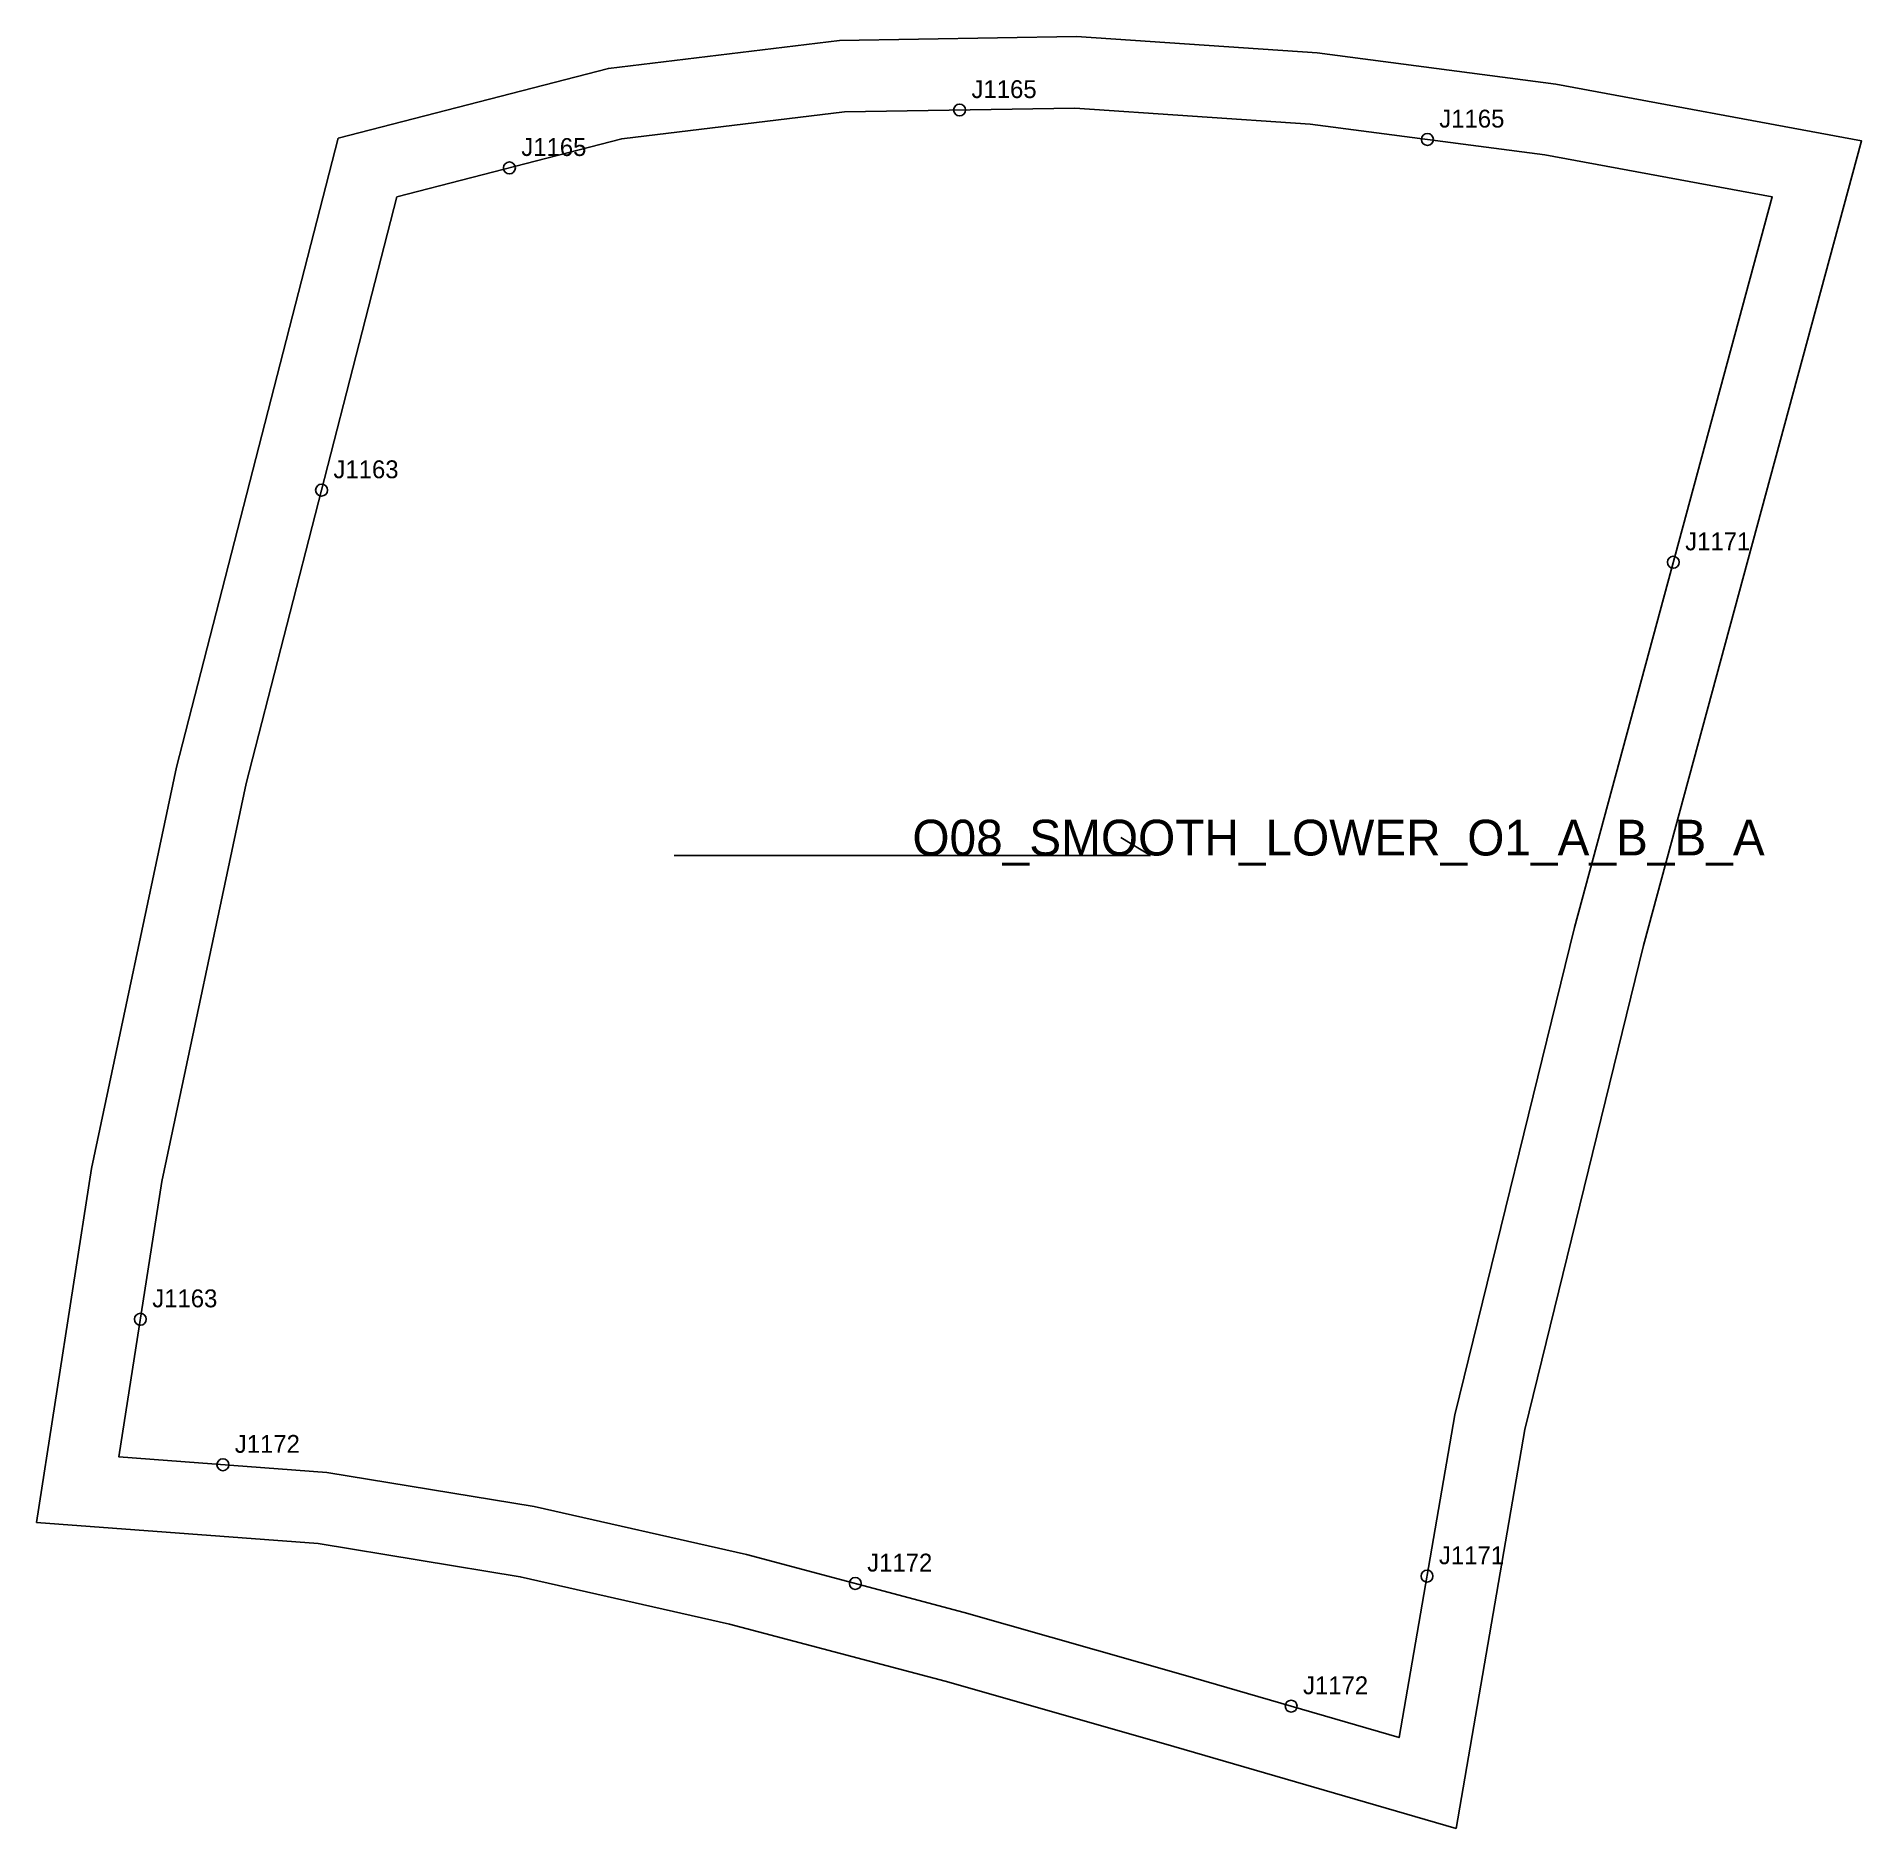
# Model space of a CAD drawing. Header units: millimetres. Extents: x -61 to 246, y -274 to 27.
import ezdxf

# ---------------------------------------------------------------- set-up
doc = ezdxf.new("R2010")
doc.units = ezdxf.units.MM
for name, color, linetype in [('CUT', 1, 'Continuous'), ('GRAIN', 3, 'Continuous'), ('LABEL', 7, 'Continuous'), ('NOTCH', 2, 'Continuous'), ('SEW', 5, 'Continuous')]:
    doc.layers.add(name, color=color, linetype=linetype)

msp = doc.modelspace()

# ---------------------------------------------------------------- linework, layer by layer
at = {"layer": 'CUT'}
msp.add_lwpolyline([(-9.86, 9.85), (35.52, 21.57), (74.33, 26.26), (114.13, 26.93), (154.53, 24.18), (194.63, 18.9), (245.96, 9.44), (209.36, -125.66), (189.42, -206.9), (177.86, -273.9), (128.71, -259.64), (92.06, -249.19), (55.84, -239.59), (20.71, -231.64), (-13.22, -226.07), (-60.54, -222.53), (-51.32, -163.13), (-37.02, -95.72), (-9.86, 9.85)], close=True, dxfattribs=at)
at = {"layer": 'GRAIN'}
for p, q in [((126.56, -110.56), (121.56, -107.56)), ((46.56, -110.56), (126.56, -110.56))]:
    msp.add_line(p, q, dxfattribs=at)
at = {"layer": 'NOTCH'}
for centre in [(94.49, 14.59), (173.05, 9.64), (18.88, 4.87), (-12.67, -49.23), (214.35, -61.33), (-43.1, -188.41), (-29.24, -212.84), (76.97, -232.77), (172.99, -231.54), (150.17, -253.37)]:
    msp.add_circle(centre, 1, dxfattribs=at)
at = {"layer": 'SEW'}
msp.add_lwpolyline([(0, 0), (37.75, 9.75), (75.15, 14.27), (113.82, 14.92), (153.34, 12.23), (192.76, 7.04), (230.97, 0), (197.74, -122.66), (177.67, -204.44), (168.31, -258.64), (132.03, -248.11), (95.24, -237.62), (58.71, -227.93), (23.01, -219.86), (-11.79, -214.15), (-46.69, -211.54), (-39.52, -165.29), (-25.34, -98.46)], close=True, dxfattribs=at)

# ---------------------------------------------------------------- texts
at = {"layer": 'LABEL'}
for s, height, p in [('J1165', 3, (96.49, 16.59)), ('J1165', 3, (175.05, 11.64)), ('J1165', 3, (20.88, 6.87)), ('J1163', 3, (-10.67, -47.23)), ('J1171', 3, (216.35, -59.33)), ('O08_SMOOTH_LOWER_O1_A_B_B_A', 6, (86.56, -110.56)), ('J1163', 3, (-41.1, -186.41)), ('J1172', 3, (-27.24, -210.84)), ('J1171', 3, (174.99, -229.54)), ('J1172', 3, (78.97, -230.77)), ('J1172', 3, (152.17, -251.37))]:
    msp.add_text(s, height=height, dxfattribs=at).set_placement(p)

doc.saveas('drawing.dxf')
